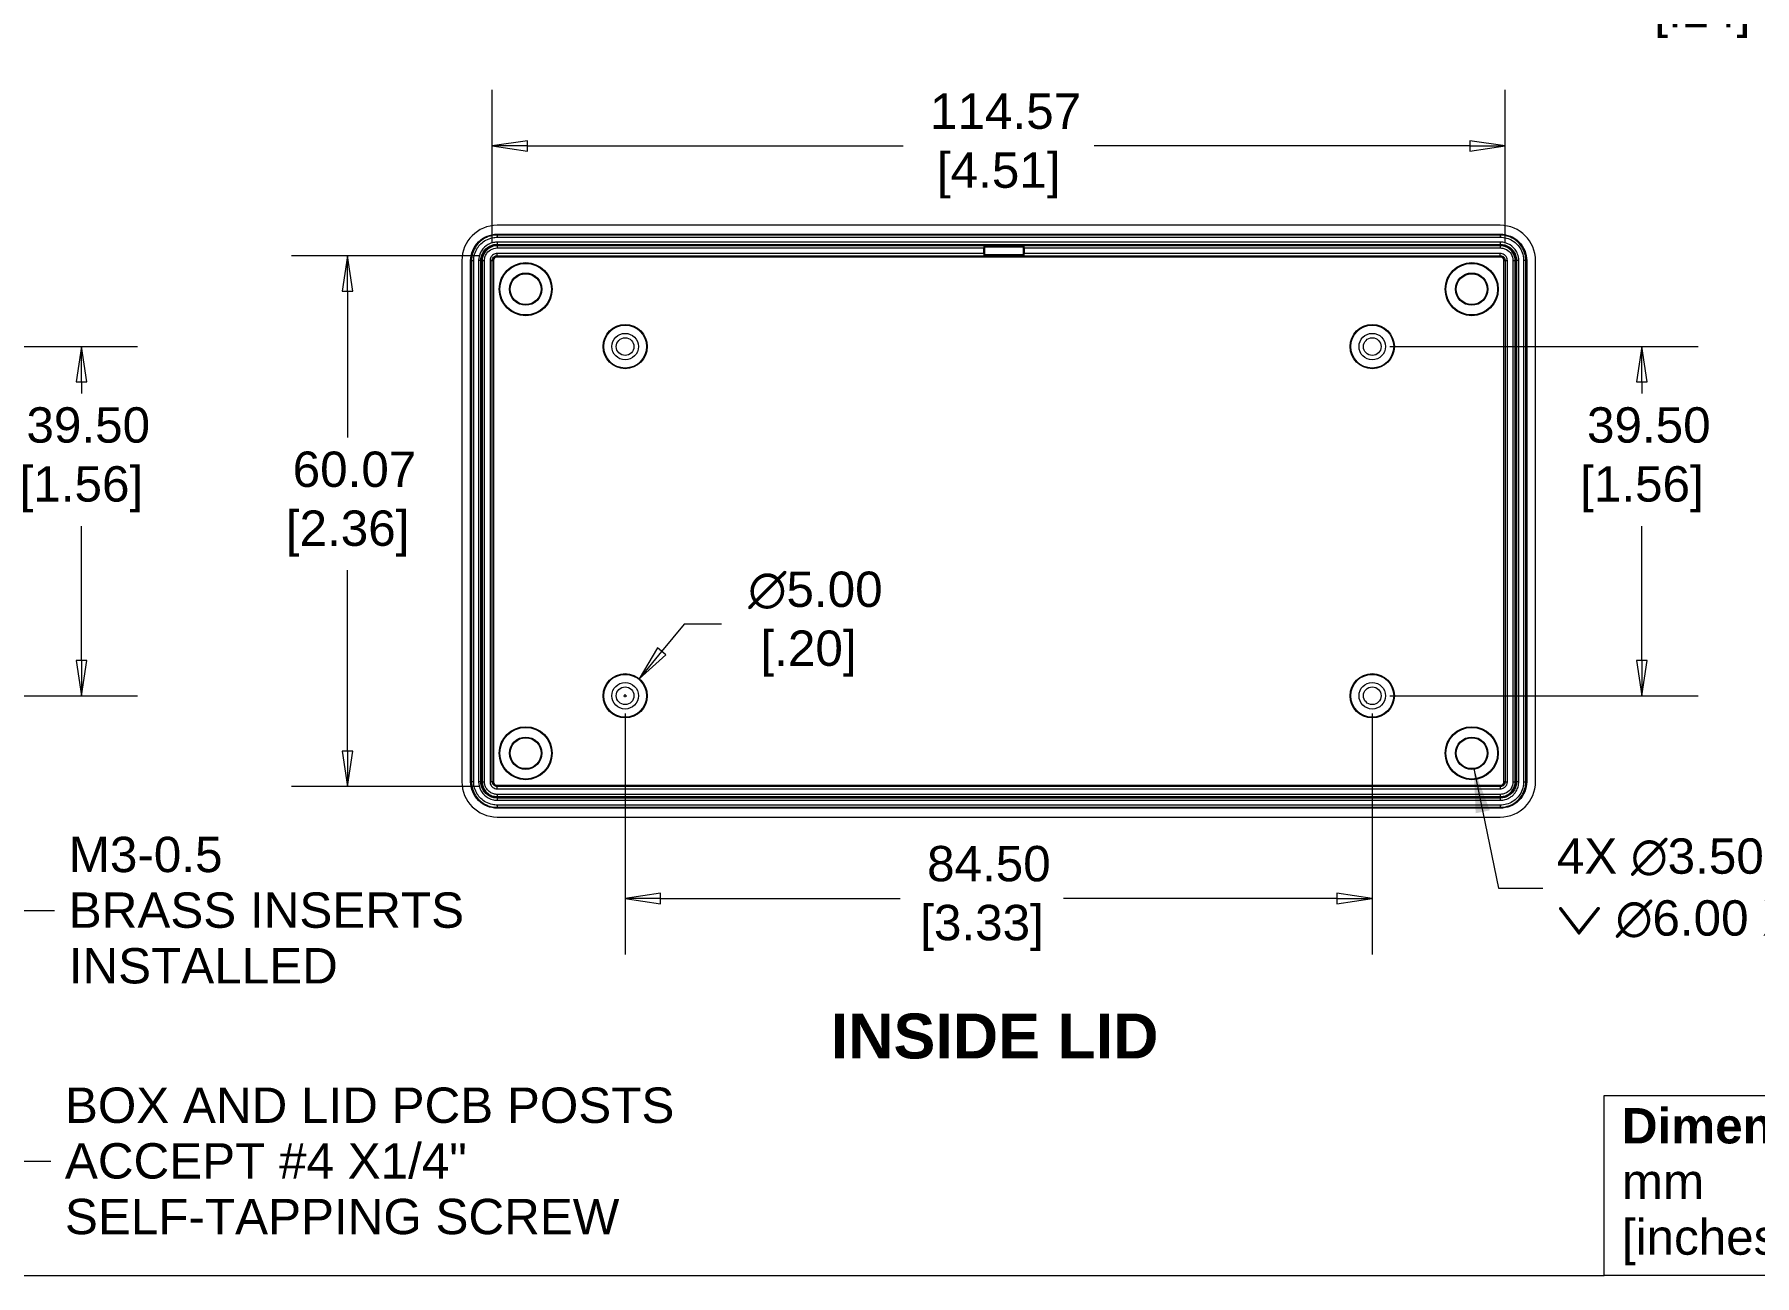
# Model space of a CAD drawing. Header units: millimetres. Extents: x 15 to 539, y 19 to 413.
# Drawn here: x 169.9 to 364.4, y 19.3 to 159.7 of the extents above; entities that cross this region are included whole.
import ezdxf

# ---------------------------------------------------------------- set-up
doc = ezdxf.new("R2010")
doc.units = ezdxf.units.MM
doc.header["$LTSCALE"] = 2
for name, color, linetype, lineweight in [('Dimension (ANSI)', 7, 'Continuous', 9), ('Sketch Geometry (ANSI)', 7, 'Continuous', 9), ('Symbol (ANSI)', 7, 'Continuous', 9), ('Visible (ANSI)', 7, 'Continuous', 9), ('Visible Narrow (ANSI)', 7, 'Continuous', 9)]:
    doc.layers.add(name, color=color, linetype=linetype, lineweight=lineweight)
doc.styles.add('Label Text (ANSI)', font='arialbd.ttf')
doc.styles.add('Note Text (ANSI)', font='arial.ttf')
doc.styles.add('Text Style20', font='arial.ttf')
doc.dimstyles.new('Default - mm (ANSI)', dxfattribs={"dimscale": 2, "dimtxt": 2, "dimasz": 2, "dimexe": 3.175, "dimexo": 1, "dimgap": 0.8, "dimtad": 0, "dimtih": 1, "dimtoh": 1, "dimrnd": 1e-08, "dimzin": 4, "dimdsep": 46, "dimtxsty": 'Note Text (ANSI)', "dimblk": 'Filled-1', "dimcen": 0.09, "dimdle": 10, "dimclrd": 256, "dimclre": 256, "dimclrt": 256, "dimadec": 1, "dimazin": 0, "dimtfac": 1.524, "dimtofl": 0, "dimtmove": 0, "dimatfit": 3, "dimfxl": 0, "dimtolj": 1, "dimtzin": 0, "dimlwd": -1, "dimlwe": -1, "dimarcsym": 0})
doc.dimstyles.new('Default - mm (ANSI)$7', dxfattribs={"dimscale": 2, "dimtxt": 2, "dimasz": 2.5, "dimexe": 3.175, "dimexo": 1, "dimgap": 0.8, "dimtad": 0, "dimtih": 1, "dimtoh": 1, "dimrnd": 1e-08, "dimzin": 4, "dimdsep": 46, "dimtxsty": 'Note Text (ANSI)', "dimblk": 'Filled-1', "dimcen": 0.09, "dimdle": 10, "dimclrd": 256, "dimclre": 256, "dimclrt": 256, "dimadec": 1, "dimazin": 0, "dimtfac": 1.524, "dimtofl": 0, "dimtmove": 0, "dimatfit": 3, "dimfxl": 0, "dimtolj": 1, "dimtzin": 0, "dimlwd": -1, "dimlwe": -1, "dimarcsym": 0})
doc.dimstyles.new('Default - mm (ANSI)-03$7', dxfattribs={"dimscale": 2, "dimtxt": 2, "dimasz": 2.5, "dimexe": 3.175, "dimexo": 1.5875, "dimgap": 0.8, "dimtad": 0, "dimtih": 1, "dimtoh": 1, "dimlfac": 0.03937, "dimrnd": 1e-08, "dimzin": 0, "dimdsep": 46, "dimtxsty": 'Note Text (ANSI)', "dimcen": 0.09, "dimdle": 10, "dimclrd": 256, "dimclre": 256, "dimclrt": 256, "dimadec": 0, "dimazin": 0, "dimtfac": 1.524, "dimtofl": 0, "dimtmove": 0, "dimatfit": 3, "dimfxl": 0, "dimtolj": 1, "dimtzin": 0, "dimlwd": -1, "dimlwe": -1, "dimarcsym": 0})

# ---------------------------------------------------------------- blocks, each defined once
blk = doc.blocks.new('Title Blocks HAMMOND')
at = {"layer": 'Sketch Geometry (ANSI)'}
for p, q in [((173.942, 9.64), (173.942, 19.837)), ((173.942, 19.837), (193.212, 19.837)), ((9.353, 9.64), (173.942, 9.64)), ((193.212, 9.64), (173.942, 9.64))]:
    blk.add_line(p, q, dxfattribs=at)
at = {"layer": 'Symbol (ANSI)', "insert": (174.947, 14.667), "char_height": 2, "width": 30.72329, "attachment_point": 4, "line_spacing_factor": 0.944221, "style": 'Note Text (ANSI)'}
blk.add_mtext('\\fArial|b1|i0;\\H2.0000;Dimensions:\\fArial|b0|i0;\\H2.0000;\\Pmm\\P[inches]', dxfattribs=at)
at = {"layer": 'Symbol (ANSI)', "style": 'Text Style20'}
blk.add_attdef('<TITLE>_001', (226.806, 16.317), '', height=5, dxfattribs=at)
blk = doc.blocks.new('Filled-1')
at = {"color": 0}
for p, q in [((0, 0), (-1, 0.15)), ((-1, 0.15), (-1, -0.15)), ((-1, 0), (0, 0)), ((-1, -0.15), (0, 0))]:
    blk.add_line(p, q, dxfattribs=at)
at = {"color": 0, "flags": 128}
blk.add_lwpolyline([(-1, -0.15), (0, 0), (-1, 0.15), (-1, -0.15)], dxfattribs=at)
at = {"color": 0}
blk.add_solid([(-1, -0.15), (0, 0), (-1, 0.15), (-1, -0.15)], dxfattribs=at)
blk = doc.blocks.new('*D21')
at = {"layer": 'Defpoints', "color": 0, "transparency": 16777216}
for p in [(336.2, 147.11), (221.63, 134.13), (336.2, 134.13)]:
    blk.add_point(p, dxfattribs=at)
at = {"layer": 'Dimension (ANSI)', "transparency": 16777216}
for p, q in [((221.63, 136.13), (221.63, 153.46)), ((336.2, 136.13), (336.2, 153.46)), ((225.63, 147.11), (268.12, 147.11)), ((332.2, 147.11), (289.71, 147.11))]:
    blk.add_line(p, q, dxfattribs=at)
at = {"layer": 'Dimension (ANSI)', "transparency": 16777216, "xscale": 4, "yscale": 4, "zscale": 4, "rotation": 180}
blk.add_blockref('Filled-1', (221.63, 147.11), dxfattribs=at)
at = {"layer": 'Dimension (ANSI)', "transparency": 16777216, "xscale": 4, "yscale": 4, "zscale": 4}
blk.add_blockref('Filled-1', (336.2, 147.11), dxfattribs=at)
at = {"layer": 'Dimension (ANSI)', "transparency": 16777216, "insert": (278.92, 147.11), "char_height": 4, "attachment_point": 5, "style": 'Note Text (ANSI)'}
blk.add_mtext('\\A1; 114.57\\P[4.51]', dxfattribs=at)
blk = doc.blocks.new('*D22')
at = {"layer": 'Defpoints', "color": 0, "transparency": 16777216}
for p in [(222.19, 134.69), (205.28, 74.63), (222.19, 74.63)]:
    blk.add_point(p, dxfattribs=at)
at = {"layer": 'Dimension (ANSI)', "transparency": 16777216}
for p, q in [((220.19, 134.69), (198.93, 134.69)), ((205.28, 130.69), (205.28, 114.11)), ((205.28, 78.63), (205.28, 99.1)), ((220.19, 74.63), (198.93, 74.63))]:
    blk.add_line(p, q, dxfattribs=at)
at = {"layer": 'Dimension (ANSI)', "transparency": 16777216, "xscale": 4, "yscale": 4, "zscale": 4}
for p, rotation in [((205.28, 134.69), 90), ((205.28, 74.63), 270)]:
    blk.add_blockref('Filled-1', p, dxfattribs=dict(at, rotation=rotation))
at = {"layer": 'Dimension (ANSI)', "transparency": 16777216, "insert": (205.28, 106.6), "char_height": 4, "attachment_point": 5, "style": 'Note Text (ANSI)'}
blk.add_mtext('\\A1; 60.07\\P[2.36]', dxfattribs=at)
blk = doc.blocks.new('*D23')
at = {"layer": 'Defpoints', "color": 0, "transparency": 16777216}
for p in [(321.17, 124.41), (321.17, 84.91), (351.67, 84.91)]:
    blk.add_point(p, dxfattribs=at)
at = {"layer": 'Dimension (ANSI)', "transparency": 16777216}
for p, q in [((323.17, 124.41), (358.02, 124.41)), ((351.67, 120.41), (351.67, 119.11)), ((351.67, 88.91), (351.67, 104.1)), ((323.17, 84.91), (358.02, 84.91))]:
    blk.add_line(p, q, dxfattribs=at)
at = {"layer": 'Dimension (ANSI)', "transparency": 16777216, "xscale": 4, "yscale": 4, "zscale": 4}
for p, rotation in [((351.67, 124.41), 90), ((351.67, 84.91), 270)]:
    blk.add_blockref('Filled-1', p, dxfattribs=dict(at, rotation=rotation))
at = {"layer": 'Dimension (ANSI)', "transparency": 16777216, "insert": (351.67, 111.61), "char_height": 4, "attachment_point": 5, "style": 'Note Text (ANSI)'}
blk.add_mtext('\\A1; 39.50\\P[1.56]', dxfattribs=at)
blk = doc.blocks.new('*D24')
at = {"layer": 'Defpoints', "color": 0, "transparency": 16777216}
for p in [(236.67, 84.91), (321.17, 84.91), (321.17, 61.98)]:
    blk.add_point(p, dxfattribs=at)
at = {"layer": 'Dimension (ANSI)', "transparency": 16777216}
for p, q in [((236.67, 82.91), (236.67, 55.63)), ((321.17, 82.91), (321.17, 55.63)), ((240.67, 61.98), (267.79, 61.98)), ((317.17, 61.98), (286.26, 61.98))]:
    blk.add_line(p, q, dxfattribs=at)
at = {"layer": 'Dimension (ANSI)', "transparency": 16777216, "xscale": 4, "yscale": 4, "zscale": 4, "rotation": 180}
blk.add_blockref('Filled-1', (236.67, 61.98), dxfattribs=at)
at = {"layer": 'Dimension (ANSI)', "transparency": 16777216, "xscale": 4, "yscale": 4, "zscale": 4}
blk.add_blockref('Filled-1', (321.17, 61.98), dxfattribs=at)
at = {"layer": 'Dimension (ANSI)', "transparency": 16777216, "insert": (277.03, 61.98), "char_height": 4, "attachment_point": 5, "style": 'Note Text (ANSI)'}
blk.add_mtext('\\A1; 84.50\\P[3.33]', dxfattribs=at)
blk = doc.blocks.new('*D32')
at = {"layer": 'Defpoints', "color": 0, "transparency": 16777216}
for p in [(329.62, 196.55), (331.11, 193.39)]:
    blk.add_point(p, dxfattribs=at)
at = {"layer": 'Dimension (ANSI)', "transparency": 16777216}
for p, q in [((330.18, 194.97), (330.54, 194.97)), ((330.36, 194.79), (330.36, 195.15)), ((344.43, 165.28), (332.82, 189.78)), ((348.65, 165.28), (344.43, 165.28))]:
    blk.add_line(p, q, dxfattribs=at)
at = {"layer": 'Dimension (ANSI)', "transparency": 16777216, "xscale": 4, "yscale": 4, "zscale": 4, "rotation": 115.3394313025677}
blk.add_blockref('Filled-1', (331.11, 193.39), dxfattribs=at)
at = {"layer": 'Dimension (ANSI)', "transparency": 16777216, "insert": (358.5, 165.28), "char_height": 4, "attachment_point": 5, "style": 'Note Text (ANSI)'}
blk.add_mtext('\\A1; ∅3.50\\P[.14]', dxfattribs=at)
blk = doc.blocks.new('*D33')
at = {"layer": 'Defpoints', "color": 0, "transparency": 16777216}
for p in [(238.25, 86.84), (235.08, 82.98)]:
    blk.add_point(p, dxfattribs=at)
at = {"layer": 'Dimension (ANSI)', "transparency": 16777216}
for p, q in [((243.33, 93.02), (240.79, 89.93)), ((247.55, 93.02), (243.33, 93.02)), ((236.49, 84.91), (236.85, 84.91)), ((236.67, 84.73), (236.67, 85.09))]:
    blk.add_line(p, q, dxfattribs=at)
at = {"layer": 'Dimension (ANSI)', "transparency": 16777216, "xscale": 4, "yscale": 4, "zscale": 4, "rotation": 230.6128095264556}
blk.add_blockref('Filled-1', (238.25, 86.84), dxfattribs=at)
at = {"layer": 'Dimension (ANSI)', "transparency": 16777216, "insert": (257.41, 93.02), "char_height": 4, "attachment_point": 5, "style": 'Note Text (ANSI)'}
blk.add_mtext('\\A1; ∅5.00\\P[.20]', dxfattribs=at)
blk = doc.blocks.new('*D34')
at = {"layer": 'Defpoints', "color": 0, "transparency": 16777216}
for p in [(145.78, 124.41), (145.78, 84.91), (175.17, 84.91)]:
    blk.add_point(p, dxfattribs=at)
at = {"layer": 'Dimension (ANSI)', "transparency": 16777216}
for p, q in [((147.78, 124.41), (181.52, 124.41)), ((175.17, 120.41), (175.17, 119.11)), ((175.17, 88.91), (175.17, 104.1)), ((147.78, 84.91), (181.52, 84.91))]:
    blk.add_line(p, q, dxfattribs=at)
at = {"layer": 'Dimension (ANSI)', "transparency": 16777216, "xscale": 4, "yscale": 4, "zscale": 4}
for p, rotation in [((175.17, 124.41), 90), ((175.17, 84.91), 270)]:
    blk.add_blockref('Filled-1', p, dxfattribs=dict(at, rotation=rotation))
at = {"layer": 'Dimension (ANSI)', "transparency": 16777216, "insert": (175.17, 111.61), "char_height": 4, "attachment_point": 5, "style": 'Note Text (ANSI)'}
blk.add_mtext('\\A1; 39.50\\P[1.56]', dxfattribs=at)

msp = doc.modelspace()

# ---------------------------------------------------------------- linework, layer by layer
at = {"layer": 'Visible (ANSI)'}
for p, q in [((335.6417, 138.1317), (222.1928, 138.1317)), ((222.1928, 137.1317), (335.6417, 137.1317)), ((335.6417, 134.5444), (222.1929, 134.5444)), ((277.2407, 135.8203), (277.2407, 135.5705)), ((281.7907, 135.8203), (277.2407, 135.8203)), ((277.2407, 135.8203), (277.3472, 135.7138)), ((277.2407, 134.943), (277.2407, 135.5705)), ((277.2407, 134.943), (277.2407, 134.6931)), ((277.2407, 134.6931), (277.3472, 134.7996)), ((277.2407, 134.6931), (281.7907, 134.6931)), ((277.3472, 134.7996), (277.3472, 135.7138)), ((277.3472, 135.7138), (281.6843, 135.7138)), ((281.6843, 134.7996), (277.3472, 134.7996)), ((281.7907, 135.8203), (281.6843, 135.7138)), ((281.6843, 135.7138), (281.6843, 134.7996)), ((281.7907, 134.6931), (281.6843, 134.7996)), ((281.7907, 135.5705), (281.7907, 135.8203)), ((281.7907, 135.5705), (281.7907, 134.943)), ((281.7907, 134.6931), (281.7907, 134.943)), ((218.1953, 134.1342), (218.1953, 75.1853)), ((219.1953, 75.1853), (219.1953, 134.1342)), ((221.7826, 134.1342), (221.7826, 75.1853)), ((336.052, 75.1853), (336.052, 134.1342)), ((338.6393, 134.1342), (338.6393, 75.1853)), ((339.6393, 75.1853), (339.6393, 134.1342)), ((222.1929, 74.775), (335.6417, 74.775)), ((335.6417, 72.1877), (222.1928, 72.1877)), ((222.1928, 71.1877), (335.6417, 71.1877))]:
    msp.add_line(p, q, dxfattribs=at)
for centre, radius in [((225.4173, 130.9097), 3), ((225.4173, 130.9097), 2.9215), ((225.4173, 130.9097), 1.8285), ((225.4173, 130.9097), 1.75), ((332.4173, 130.9097), 3), ((332.4173, 130.9097), 2.9215), ((332.4173, 130.9097), 1.8285), ((332.4173, 130.9097), 1.75), ((236.6673, 124.4097), 2.5), ((236.6673, 124.4097), 2.4215), ((321.1673, 124.4097), 2.5), ((321.1673, 124.4097), 2.4215), ((236.6673, 124.4097), 1.5), ((236.6673, 124.4097), 1), ((321.1673, 124.4097), 1.5), ((321.1673, 124.4097), 1), ((236.6673, 84.9097), 2.5), ((236.6673, 84.9097), 2.4215), ((236.6673, 84.9097), 1.5), ((236.6673, 84.9097), 1), ((321.1673, 84.9097), 2.5), ((321.1673, 84.9097), 2.4215), ((321.1673, 84.9097), 1.5), ((321.1673, 84.9097), 1), ((225.4173, 78.4097), 3), ((225.4173, 78.4097), 2.9215), ((225.4173, 78.4097), 1.8285), ((225.4173, 78.4097), 1.75), ((332.4173, 78.4097), 3), ((332.4173, 78.4097), 2.9215), ((332.4173, 78.4097), 1.8285), ((332.4173, 78.4097), 1.75)]:
    msp.add_circle(centre, radius, dxfattribs=at)
for centre, major_axis in [((222.1977, 134.1293), (-2.8319, 2.8319)), ((335.6368, 134.1293), (2.8319, 2.8319)), ((222.1977, 75.1902), (-2.8319, -2.8319)), ((335.6368, 75.1902), (2.8319, -2.8319))]:
    msp.add_ellipse(centre, major_axis=major_axis, ratio=0.99878277, start_param=5.49839613, end_param=7.06797448, dxfattribs=at)
for points in [[(219.1953, 134.1342), (219.1953, 134.9196), (219.8445, 136.4825), (221.4074, 137.1317), (222.1928, 137.1317)], [(335.6417, 137.1317), (336.4271, 137.1317), (337.99, 136.4825), (338.6392, 134.9196), (338.6393, 134.1342)], [(222.1928, 72.1877), (221.4074, 72.1878), (219.8445, 72.837), (219.1953, 74.3999), (219.1953, 75.1853)], [(338.6393, 75.1853), (338.6392, 74.3999), (337.99, 72.837), (336.4271, 72.1878), (335.6417, 72.1877)]]:
    msp.add_open_spline(points, degree=3, dxfattribs=at)
for points in [[(222.1929, 134.5444), (222.1541, 134.5444), (222.0532, 134.5319), (221.9417, 134.4638), (221.8632, 134.3853), (221.7951, 134.2739), (221.7826, 134.1729), (221.7826, 134.1342)], [(336.052, 134.1342), (336.052, 134.1729), (336.0395, 134.2739), (335.9714, 134.3853), (335.8929, 134.4638), (335.7814, 134.5319), (335.6805, 134.5444), (335.6417, 134.5444)], [(221.7826, 75.1853), (221.7826, 75.1465), (221.7951, 75.0456), (221.8632, 74.9342), (221.9417, 74.8556), (222.0532, 74.7876), (222.1541, 74.775), (222.1929, 74.775)], [(335.6417, 74.775), (335.6805, 74.775), (335.7814, 74.7876), (335.8929, 74.8556), (335.9714, 74.9342), (336.0395, 75.0456), (336.052, 75.1465), (336.052, 75.1853)]]:
    msp.add_open_spline(points, degree=3, knots=[-7.06783146, -7.06783146, -7.06783146, -7.06783146, -6.78390489, -6.28318531, -6.28318531, -5.78246572, -5.49856304, -5.49856304, -5.49856304, -5.49856304], dxfattribs=at)
at = {"layer": 'Visible Narrow (ANSI)'}
for p, q in [((222.1928, 137.033), (222.1928, 136.7833)), ((335.6417, 137.033), (222.1928, 137.033)), ((222.1928, 136.7833), (335.6417, 136.7833)), ((222.1928, 136.2302), (222.1928, 135.9804)), ((335.6417, 136.2302), (222.1928, 136.2302)), ((335.6417, 137.1317), (335.6417, 137.033)), ((335.6417, 137.033), (335.6417, 136.7833)), ((335.6417, 136.2302), (335.6417, 135.9804)), ((222.1928, 135.9804), (335.6417, 135.9804)), ((222.1928, 135.8817), (222.1928, 135.8203)), ((335.6417, 135.8817), (222.1928, 135.8817)), ((222.1928, 135.8203), (222.1928, 135.5705)), ((277.2407, 135.8203), (222.1928, 135.8203)), ((222.1928, 135.5705), (277.2407, 135.5705)), ((277.2407, 134.943), (222.1928, 134.943)), ((222.1928, 134.6931), (277.2407, 134.6931)), ((222.1928, 134.6317), (222.1928, 134.6931)), ((335.6417, 135.8203), (281.7907, 135.8203)), ((281.7907, 135.5705), (335.6417, 135.5705)), ((335.6418, 134.943), (281.7907, 134.943)), ((281.7907, 134.6931), (335.6417, 134.6931)), ((335.6417, 135.8817), (335.6417, 135.9804)), ((335.6417, 135.8203), (335.6417, 135.5705)), ((335.6417, 134.6931), (335.6418, 134.943)), ((335.6417, 134.6317), (335.6417, 134.5444)), ((219.1953, 134.1342), (219.294, 134.1342)), ((219.294, 134.1342), (219.5438, 134.1342)), ((219.294, 134.1342), (219.294, 75.1853)), ((219.5438, 75.1853), (219.5438, 134.1342)), ((220.3466, 134.1342), (220.0968, 134.1342)), ((220.0968, 134.1342), (220.0968, 75.1853)), ((220.3466, 75.1853), (220.3466, 134.1342)), ((220.4453, 134.1342), (220.3466, 134.1342)), ((220.4453, 134.1342), (220.4453, 75.1853)), ((220.5067, 134.1342), (220.7565, 134.1342)), ((220.5067, 134.1342), (220.5067, 75.1853)), ((220.7565, 75.1853), (220.7565, 134.1342)), ((221.384, 134.1342), (221.384, 75.1853)), ((221.384, 134.1342), (221.6339, 134.1342)), ((221.6339, 75.1853), (221.6339, 134.1342)), ((221.6953, 134.1342), (221.7826, 134.1342)), ((336.1393, 134.1342), (336.2007, 134.1342)), ((336.2007, 134.1342), (336.2007, 75.1853)), ((336.4505, 75.1852), (336.4505, 134.1342)), ((337.078, 134.1342), (337.078, 75.1853)), ((337.078, 134.1342), (337.3279, 134.1342)), ((337.3279, 75.1853), (337.3279, 134.1342)), ((337.3893, 134.1342), (337.3279, 134.1342)), ((337.3893, 75.1853), (337.3893, 134.1342)), ((337.7378, 134.1342), (337.488, 134.1342)), ((337.488, 134.1342), (337.488, 75.1853)), ((337.7378, 75.1853), (337.7378, 134.1342)), ((338.2908, 134.1342), (338.2908, 75.1853)), ((338.5406, 134.1342), (338.2908, 134.1342)), ((338.5406, 75.1853), (338.5406, 134.1342)), ((219.5438, 75.1853), (219.294, 75.1853)), ((220.3466, 75.1853), (220.0968, 75.1853)), ((220.4453, 75.1853), (220.5067, 75.1853)), ((220.5067, 75.1853), (220.7565, 75.1853)), ((221.6953, 75.1853), (221.6339, 75.1853)), ((222.1928, 74.6877), (222.1929, 74.775)), ((222.1928, 74.3765), (222.1928, 74.6263)), ((335.6417, 74.6263), (222.1928, 74.6263)), ((222.1928, 74.3765), (335.6418, 74.3765)), ((335.6417, 74.6877), (335.6417, 74.6263)), ((336.1393, 75.1853), (336.052, 75.1853)), ((336.2007, 75.1853), (336.4505, 75.1852)), ((337.078, 75.1853), (337.3279, 75.1853)), ((337.3893, 75.1853), (337.488, 75.1853)), ((337.7378, 75.1853), (337.488, 75.1853)), ((338.2908, 75.1853), (338.5406, 75.1853)), ((338.6393, 75.1853), (338.5406, 75.1853)), ((335.6417, 73.749), (222.1928, 73.749)), ((222.1928, 73.749), (222.1928, 73.4991)), ((222.1928, 73.4991), (335.6417, 73.4991)), ((222.1928, 73.4377), (335.6417, 73.4377)), ((222.1928, 73.4377), (222.1928, 73.339)), ((222.1928, 73.339), (222.1928, 73.0893)), ((335.6417, 73.339), (222.1928, 73.339)), ((222.1928, 73.0893), (335.6417, 73.0893)), ((335.6417, 72.5362), (222.1928, 72.5362)), ((222.1928, 72.5362), (222.1928, 72.2864)), ((222.1928, 72.2864), (335.6417, 72.2864)), ((222.1928, 72.1877), (222.1928, 72.2864)), ((335.6417, 73.749), (335.6417, 73.4991)), ((335.6417, 73.4377), (335.6417, 73.4991)), ((335.6417, 73.339), (335.6417, 73.0893)), ((335.6417, 72.5362), (335.6417, 72.2864))]:
    msp.add_line(p, q, dxfattribs=at)
for points, knots in [([(222.1928, 137.033), (222.0041, 137.033), (221.8135, 137.0144), (221.3276, 136.9178), (221.0409, 136.812), (220.3501, 136.4249), (219.9883, 136.0793), (219.4452, 135.2056), (219.294, 134.6703), (219.294, 134.1342)], [0, 0, 0, 0, 0.051752319, 0.051752319, 0.134556029, 0.134556029, 0.267041966, 0.267041966, 0.414018552, 0.414018552, 0.414018552, 0.414018552]), ([(219.5438, 134.1342), (219.5438, 134.6241), (219.6819, 135.1133), (220.1782, 135.9118), (220.5089, 136.2276), (221.1401, 136.5812), (221.4021, 136.6779), (221.8462, 136.7663), (222.0203, 136.7833), (222.1928, 136.7833)], [-0.414018552, -0.414018552, -0.414018552, -0.414018552, -0.267041966, -0.267041966, -0.134556029, -0.134556029, -0.051752319, -0.051752319, 0, 0, 0, 0]), ([(222.1928, 136.2302), (222.0564, 136.2302), (221.9185, 136.2168), (221.5671, 136.1469), (221.3599, 136.0704), (220.8604, 135.7906), (220.5987, 135.5407), (220.2061, 134.9089), (220.0968, 134.5218), (220.0968, 134.1342)], [-0.327591252, -0.327591252, -0.327591252, -0.327591252, -0.286642346, -0.286642346, -0.221124095, -0.221124095, -0.116294895, -0.116294895, 0, 0, 0, 0]), ([(338.5406, 134.1342), (338.5406, 134.3229), (338.522, 134.5135), (338.4253, 134.9994), (338.3195, 135.2861), (337.9325, 135.9769), (337.5868, 136.3388), (336.7131, 136.8818), (336.1778, 137.033), (335.6417, 137.033)], [0, 0, 0, 0, 0.051752319, 0.051752319, 0.134556029, 0.134556029, 0.267041966, 0.267041966, 0.414018552, 0.414018552, 0.414018552, 0.414018552]), ([(335.6417, 136.7833), (336.1316, 136.7833), (336.6209, 136.6451), (337.4193, 136.1488), (337.7351, 135.8181), (338.0888, 135.1869), (338.1855, 134.925), (338.2738, 134.4808), (338.2908, 134.3067), (338.2908, 134.1342)], [-0.414018552, -0.414018552, -0.414018552, -0.414018552, -0.267041966, -0.267041966, -0.134556029, -0.134556029, -0.051752319, -0.051752319, 0, 0, 0, 0]), ([(337.7378, 134.1342), (337.7378, 134.2707), (337.7243, 134.4085), (337.6545, 134.7599), (337.578, 134.9672), (337.2982, 135.4666), (337.0483, 135.7283), (336.4165, 136.1209), (336.0294, 136.2302), (335.6417, 136.2302)], [-0.327591252, -0.327591252, -0.327591252, -0.327591252, -0.286642346, -0.286642346, -0.221124095, -0.221124095, -0.116294895, -0.116294895, 0, 0, 0, 0]), ([(220.3466, 134.1342), (220.3466, 134.4757), (220.4428, 134.8167), (220.7887, 135.3732), (221.0191, 135.5933), (221.459, 135.8397), (221.6416, 135.907), (221.9512, 135.9686), (222.0726, 135.9804), (222.1928, 135.9804)], [0, 0, 0, 0, 0.116294895, 0.116294895, 0.221124095, 0.221124095, 0.286642346, 0.286642346, 0.327591252, 0.327591252, 0.327591252, 0.327591252]), ([(222.1928, 135.8203), (221.8811, 135.8203), (221.5697, 135.7325), (221.0613, 135.4167), (220.8602, 135.2061), (220.6351, 134.8042), (220.5736, 134.6374), (220.5175, 134.3548), (220.5067, 134.2439), (220.5067, 134.1342)], [-0.224491088, -0.224491088, -0.224491088, -0.224491088, -0.144796752, -0.144796752, -0.072959604, -0.072959604, -0.028061386, -0.028061386, 0, 0, 0, 0]), ([(220.7565, 134.1342), (220.7565, 134.2277), (220.7657, 134.3221), (220.8136, 134.563), (220.866, 134.705), (221.0577, 135.0473), (221.2289, 135.2266), (221.6619, 135.4957), (221.9272, 135.5705), (222.1928, 135.5705)], [0, 0, 0, 0, 0.028061386, 0.028061386, 0.072959604, 0.072959604, 0.144796752, 0.144796752, 0.224491088, 0.224491088, 0.224491088, 0.224491088]), ([(222.1928, 134.943), (222.1928, 134.943), (222.1928, 134.943), (222.1928, 134.943), (222.0435, 134.943), (221.8937, 134.8982), (221.6495, 134.7488), (221.5538, 134.6478), (221.4473, 134.4544), (221.4177, 134.3747), (221.3897, 134.2397), (221.384, 134.1868), (221.384, 134.1342)], [-0.000003126, -0.000003126, -0.000003126, -0.000003126, 0, 0, 0, 0.044787064, 0.044787064, 0.085158502, 0.085158502, 0.110390651, 0.110390651, 0.126160744, 0.126160744, 0.126160744, 0.126160744]), ([(221.6339, 134.1342), (221.6339, 134.1686), (221.6377, 134.2048), (221.6452, 134.241), (221.6572, 134.2989), (221.6783, 134.3559), (221.7071, 134.4083), (221.7532, 134.492), (221.8147, 134.557), (221.8956, 134.6065), (221.9855, 134.6614), (222.0435, 134.6931), (222.1928, 134.6931)], [-0.126160744, -0.126160744, -0.126160744, -0.126160744, -0.110390651, -0.110390651, -0.110390651, -0.085158502, -0.085158502, -0.085158502, -0.044787064, -0.044787064, -0.044787064, 0, 0, 0, 0]), ([(221.6953, 134.1342), (221.6953, 134.1914), (221.7218, 134.3305), (221.8012, 134.4468), (221.8802, 134.5258), (221.9966, 134.6052), (222.1356, 134.6317), (222.1928, 134.6317)], [5.49853915, 5.49853915, 5.49853915, 5.49853915, 5.89086223, 6.28318531, 6.28318531, 6.67550839, 7.06783146, 7.06783146, 7.06783146, 7.06783146]), ([(222.1928, 134.6931), (222.1928, 134.6943), (222.1928, 134.7018), (222.1928, 134.7286), (222.1928, 134.7476), (222.1928, 134.795), (222.1928, 134.8228), (222.1928, 134.8813), (222.1928, 134.9111), (222.1928, 134.9418), (222.1928, 134.9424), (222.1928, 134.943)], [-0.0383343439, -0.0383343439, -0.0383343439, -0.0383343439, -0.0285685111, -0.0285685111, -0.0188026782, -0.0188026782, -0.0090368452, -0.0090368452, 0, 0, 0.0001782227, 0.0001782227, 0.0001782227, 0.0001782227]), ([(335.6417, 135.9804), (335.9832, 135.9804), (336.3242, 135.8842), (336.8807, 135.5383), (337.1008, 135.3079), (337.3472, 134.868), (337.4146, 134.6855), (337.4762, 134.3758), (337.488, 134.2544), (337.488, 134.1342)], [0, 0, 0, 0, 0.116294895, 0.116294895, 0.221124095, 0.221124095, 0.286642346, 0.286642346, 0.327591252, 0.327591252, 0.327591252, 0.327591252]), ([(337.3279, 134.1342), (337.3279, 134.4459), (337.2401, 134.7573), (336.9242, 135.2657), (336.7137, 135.4668), (336.3117, 135.6919), (336.1449, 135.7534), (335.8623, 135.8095), (335.7515, 135.8203), (335.6417, 135.8203)], [-0.224491088, -0.224491088, -0.224491088, -0.224491088, -0.144796752, -0.144796752, -0.072959604, -0.072959604, -0.028061386, -0.028061386, 0, 0, 0, 0]), ([(335.6417, 135.5705), (335.7353, 135.5705), (335.8297, 135.5613), (336.0705, 135.5134), (336.2126, 135.461), (336.5549, 135.2693), (336.7342, 135.0981), (337.0032, 134.6651), (337.078, 134.3998), (337.078, 134.1342)], [0, 0, 0, 0, 0.028061386, 0.028061386, 0.072959604, 0.072959604, 0.144796752, 0.144796752, 0.224491088, 0.224491088, 0.224491088, 0.224491088]), ([(335.6417, 134.6931), (335.69, 134.6931), (335.7417, 134.6856), (335.7918, 134.6712), (335.8491, 134.6547), (335.9046, 134.6293), (335.954, 134.5969), (335.9849, 134.5767), (336.0132, 134.5538), (336.0373, 134.5297), (336.0493, 134.5177), (336.0612, 134.5045), (336.0724, 134.4905), (336.0904, 134.4683), (336.1072, 134.4437), (336.122, 134.418), (336.1457, 134.3768), (336.1647, 134.3323), (336.1781, 134.2864), (336.193, 134.2354), (336.2007, 134.2088), (336.2007, 134.1342)], [-0.126160744, -0.126160744, -0.126160744, -0.126160744, -0.104082614, -0.104082614, -0.104082614, -0.078850465, -0.078850465, -0.078850465, -0.063080372, -0.063080372, -0.063080372, -0.055195325, -0.055195325, -0.055195325, -0.042579251, -0.042579251, -0.042579251, -0.022393532, -0.022393532, -0.022393532, 0, 0, 0, 0]), ([(335.6417, 134.6317), (335.6989, 134.6317), (335.838, 134.6052), (335.9543, 134.5258), (336.0334, 134.4468), (336.1128, 134.3305), (336.1393, 134.1914), (336.1393, 134.1342)], [5.49853915, 5.49853915, 5.49853915, 5.49853915, 5.89086223, 6.28318531, 6.28318531, 6.67550839, 7.06783146, 7.06783146, 7.06783146, 7.06783146]), ([(336.4505, 134.1342), (336.4505, 134.1342), (336.4505, 134.1342), (336.4505, 134.1342), (336.4505, 134.2089), (336.4391, 134.284), (336.3989, 134.4216), (336.3723, 134.4839), (336.3174, 134.5793), (336.2934, 134.6146), (336.2502, 134.6681), (336.2325, 134.6878), (336.1767, 134.7436), (336.1353, 134.7769), (336.0199, 134.8525), (335.9423, 134.8878), (335.7897, 134.9318), (335.7154, 134.943), (335.6418, 134.943)], [-0.000003126, -0.000003126, -0.000003126, -0.000003126, 0, 0, 0, 0.022393532, 0.022393532, 0.042579251, 0.042579251, 0.055195325, 0.055195325, 0.063080372, 0.063080372, 0.078850465, 0.078850465, 0.104082614, 0.104082614, 0.126160744, 0.126160744, 0.126160744, 0.126160744]), ([(336.2007, 134.1342), (336.2018, 134.1342), (336.2093, 134.1342), (336.2361, 134.1342), (336.2552, 134.1342), (336.3025, 134.1342), (336.3303, 134.1342), (336.3888, 134.1342), (336.4186, 134.1342), (336.4494, 134.1342), (336.45, 134.1342), (336.4505, 134.1342)], [-0.0383344427, -0.0383344427, -0.0383344427, -0.0383344427, -0.0285685814, -0.0285685814, -0.0188027199, -0.0188027199, -0.0090368584, -0.0090368584, 0, 0, 0.0001782228, 0.0001782228, 0.0001782228, 0.0001782228]), ([(219.294, 75.1853), (219.294, 74.6492), (219.4452, 74.1139), (219.9883, 73.2402), (220.3501, 72.8945), (221.0409, 72.5075), (221.3276, 72.4017), (221.8135, 72.305), (222.0041, 72.2864), (222.1928, 72.2864)], [0, 0, 0, 0, 0.146976586, 0.146976586, 0.279462523, 0.279462523, 0.362266233, 0.362266233, 0.414018552, 0.414018552, 0.414018552, 0.414018552]), ([(222.1928, 72.5362), (222.0203, 72.5362), (221.8462, 72.5532), (221.4021, 72.6415), (221.1401, 72.7382), (220.5089, 73.0919), (220.1782, 73.4077), (219.6819, 74.2062), (219.5438, 74.6954), (219.5438, 75.1853)], [-0.414018552, -0.414018552, -0.414018552, -0.414018552, -0.362266233, -0.362266233, -0.279462523, -0.279462523, -0.146976586, -0.146976586, 0, 0, 0, 0]), ([(220.0968, 75.1853), (220.0968, 74.7976), (220.2061, 74.4106), (220.5987, 73.7788), (220.8604, 73.5288), (221.3599, 73.2491), (221.5671, 73.1726), (221.9185, 73.1027), (222.0564, 73.0893), (222.1928, 73.0893)], [-0.327591252, -0.327591252, -0.327591252, -0.327591252, -0.211296358, -0.211296358, -0.106467157, -0.106467157, -0.040948907, -0.040948907, 0, 0, 0, 0]), ([(222.1928, 73.339), (222.0726, 73.339), (221.9512, 73.3509), (221.6416, 73.4124), (221.459, 73.4798), (221.0191, 73.7262), (220.7887, 73.9463), (220.4428, 74.5028), (220.3466, 74.8438), (220.3466, 75.1853)], [0, 0, 0, 0, 0.040948907, 0.040948907, 0.106467157, 0.106467157, 0.211296358, 0.211296358, 0.327591252, 0.327591252, 0.327591252, 0.327591252]), ([(220.5067, 75.1853), (220.5067, 75.0294), (220.5284, 74.8732), (220.6098, 74.5874), (220.6651, 74.4571), (220.7813, 74.2581), (220.8321, 74.185), (220.9233, 74.0736), (220.9604, 74.0327), (221.0768, 73.916), (221.1627, 73.8453), (221.4024, 73.685), (221.5639, 73.6106), (221.8835, 73.5205), (222.0392, 73.4991), (222.1928, 73.4991)], [-0.224491088, -0.224491088, -0.224491088, -0.224491088, -0.18464392, -0.18464392, -0.148725346, -0.148725346, -0.126276237, -0.126276237, -0.112245544, -0.112245544, -0.084184158, -0.084184158, -0.03928594, -0.03928594, 0, 0, 0, 0]), ([(222.1928, 73.749), (222.0619, 73.749), (221.9292, 73.7672), (221.657, 73.844), (221.5194, 73.9073), (221.3153, 74.0438), (221.2422, 74.104), (221.143, 74.2034), (221.1114, 74.2383), (221.0337, 74.3331), (220.9904, 74.3954), (220.8915, 74.5649), (220.8444, 74.6758), (220.7751, 74.9193), (220.7565, 75.0525), (220.7565, 75.1853)], [0, 0, 0, 0, 0.03928594, 0.03928594, 0.084184158, 0.084184158, 0.112245544, 0.112245544, 0.126276237, 0.126276237, 0.148725346, 0.148725346, 0.18464392, 0.18464392, 0.224491088, 0.224491088, 0.224491088, 0.224491088]), ([(221.384, 75.1853), (221.384, 75.1853), (221.384, 75.1852), (221.384, 75.1852), (221.384, 75.0359), (221.4289, 74.8861), (221.5782, 74.642), (221.6792, 74.5462), (221.8726, 74.4397), (221.9523, 74.4101), (222.0873, 74.3822), (222.1402, 74.3765), (222.1928, 74.3765)], [-0.000003126, -0.000003126, -0.000003126, -0.000003126, 0, 0, 0, 0.044787064, 0.044787064, 0.085158502, 0.085158502, 0.110390651, 0.110390651, 0.126160744, 0.126160744, 0.126160744, 0.126160744]), ([(221.6339, 75.1853), (221.6327, 75.1853), (221.6253, 75.1853), (221.5984, 75.1853), (221.5794, 75.1853), (221.5321, 75.1853), (221.5043, 75.1853), (221.4458, 75.1853), (221.4159, 75.1853), (221.3852, 75.1853), (221.3846, 75.1853), (221.384, 75.1853)], [-0.0383344432, -0.0383344432, -0.0383344432, -0.0383344432, -0.0285685817, -0.0285685817, -0.0188027201, -0.0188027201, -0.0090368586, -0.0090368586, 0, 0, 0.0001782228, 0.0001782228, 0.0001782228, 0.0001782228]), ([(222.1928, 74.6263), (222.1584, 74.6263), (222.1222, 74.6301), (222.086, 74.6376), (222.0281, 74.6496), (221.9711, 74.6707), (221.9188, 74.6995), (221.835, 74.7457), (221.77, 74.8071), (221.7205, 74.8881), (221.6656, 74.9779), (221.6339, 75.036), (221.6339, 75.1853)], [-0.126160744, -0.126160744, -0.126160744, -0.126160744, -0.110390651, -0.110390651, -0.110390651, -0.085158502, -0.085158502, -0.085158502, -0.044787064, -0.044787064, -0.044787064, 0, 0, 0, 0]), ([(222.1928, 74.6877), (222.1356, 74.6877), (221.9966, 74.7142), (221.8802, 74.7936), (221.8012, 74.8727), (221.7218, 74.989), (221.6953, 75.1281), (221.6953, 75.1853)], [5.49853915, 5.49853915, 5.49853915, 5.49853915, 5.89086223, 6.28318531, 6.28318531, 6.67550839, 7.06783146, 7.06783146, 7.06783146, 7.06783146]), ([(337.078, 75.1853), (337.078, 74.9196), (337.0032, 74.6544), (336.7342, 74.2214), (336.5549, 74.0501), (336.2126, 73.8584), (336.0705, 73.806), (335.8297, 73.7582), (335.7353, 73.749), (335.6417, 73.749)], [0, 0, 0, 0, 0.079694336, 0.079694336, 0.151531485, 0.151531485, 0.196429702, 0.196429702, 0.224491088, 0.224491088, 0.224491088, 0.224491088]), ([(335.6417, 73.4991), (335.7515, 73.4991), (335.8623, 73.5099), (336.1449, 73.5661), (336.3117, 73.6276), (336.7137, 73.8527), (336.9242, 74.0538), (337.2401, 74.5621), (337.3279, 74.8735), (337.3279, 75.1853)], [-0.224491088, -0.224491088, -0.224491088, -0.224491088, -0.196429702, -0.196429702, -0.151531485, -0.151531485, -0.079694336, -0.079694336, 0, 0, 0, 0]), ([(336.2007, 75.1853), (336.2007, 75.1371), (336.1931, 75.0853), (336.1787, 75.0352), (336.1622, 74.978), (336.1369, 74.9224), (336.1045, 74.873), (336.0843, 74.8421), (336.0613, 74.8138), (336.0373, 74.7898), (336.0253, 74.7777), (336.012, 74.7658), (335.9981, 74.7546), (335.9758, 74.7366), (335.9513, 74.7198), (335.9255, 74.705), (335.8843, 74.6813), (335.8398, 74.6623), (335.7939, 74.6489), (335.743, 74.634), (335.7164, 74.6263), (335.6417, 74.6263)], [-0.126160744, -0.126160744, -0.126160744, -0.126160744, -0.104082614, -0.104082614, -0.104082614, -0.078850465, -0.078850465, -0.078850465, -0.063080372, -0.063080372, -0.063080372, -0.055195325, -0.055195325, -0.055195325, -0.042579251, -0.042579251, -0.042579251, -0.022393532, -0.022393532, -0.022393532, 0, 0, 0, 0]), ([(336.1393, 75.1853), (336.1393, 75.1281), (336.1128, 74.989), (336.0334, 74.8727), (335.9543, 74.7937), (335.838, 74.7142), (335.6989, 74.6877), (335.6417, 74.6877)], [5.49853915, 5.49853915, 5.49853915, 5.49853915, 5.89086223, 6.28318531, 6.28318531, 6.67550839, 7.06783146, 7.06783146, 7.06783146, 7.06783146]), ([(337.488, 75.1853), (337.488, 75.0145), (337.4642, 74.8433), (337.375, 74.5304), (337.3144, 74.3877), (337.1872, 74.17), (337.1316, 74.0899), (337.0318, 73.9681), (336.9912, 73.9232), (336.8637, 73.7955), (336.7697, 73.7181), (336.5074, 73.5427), (336.3306, 73.4612), (335.9807, 73.3624), (335.8101, 73.339), (335.6417, 73.339)], [0, 0, 0, 0, 0.058147447, 0.058147447, 0.110562048, 0.110562048, 0.143321173, 0.143321173, 0.163795626, 0.163795626, 0.204744533, 0.204744533, 0.270262783, 0.270262783, 0.327591252, 0.327591252, 0.327591252, 0.327591252]), ([(335.6417, 73.0893), (335.8328, 73.0893), (336.0265, 73.1158), (336.4237, 73.2279), (336.6244, 73.3205), (336.9222, 73.5197), (337.029, 73.6075), (337.1737, 73.7525), (337.2198, 73.8035), (337.3331, 73.9418), (337.3963, 74.0327), (337.5407, 74.28), (337.6095, 74.4419), (337.7107, 74.7972), (337.7378, 74.9915), (337.7378, 75.1853)], [-0.327591252, -0.327591252, -0.327591252, -0.327591252, -0.270262783, -0.270262783, -0.204744533, -0.204744533, -0.163795626, -0.163795626, -0.143321173, -0.143321173, -0.110562048, -0.110562048, -0.058147447, -0.058147447, 0, 0, 0, 0]), ([(338.2908, 75.1853), (338.2908, 75.0128), (338.2738, 74.8386), (338.1855, 74.3945), (338.0888, 74.1326), (337.7351, 73.5013), (337.4193, 73.1707), (336.6209, 72.6744), (336.1316, 72.5362), (335.6417, 72.5362)], [-0.414018552, -0.414018552, -0.414018552, -0.414018552, -0.362266233, -0.362266233, -0.279462523, -0.279462523, -0.146976586, -0.146976586, 0, 0, 0, 0]), ([(335.6417, 72.2864), (336.1778, 72.2864), (336.7131, 72.4376), (337.5868, 72.9807), (337.9325, 73.3426), (338.3195, 74.0334), (338.4253, 74.3201), (338.522, 74.806), (338.5406, 74.9965), (338.5406, 75.1853)], [0, 0, 0, 0, 0.146976586, 0.146976586, 0.279462523, 0.279462523, 0.362266233, 0.362266233, 0.414018552, 0.414018552, 0.414018552, 0.414018552]), ([(335.6417, 74.6263), (335.6417, 74.6252), (335.6417, 74.6177), (335.6417, 74.5909), (335.6417, 74.5718), (335.6417, 74.5245), (335.6417, 74.4967), (335.6417, 74.4382), (335.6417, 74.4084), (335.6418, 74.3777), (335.6418, 74.3771), (335.6418, 74.3765)], [-0.038334394, -0.038334394, -0.038334394, -0.038334394, -0.0285685467, -0.0285685467, -0.0188026994, -0.0188026994, -0.009036852, -0.009036852, 0, 0, 0.0001782228, 0.0001782228, 0.0001782228, 0.0001782228]), ([(335.6418, 74.3765), (335.6418, 74.3765), (335.6418, 74.3765), (335.6418, 74.3765), (335.7164, 74.3765), (335.7916, 74.388), (335.9292, 74.4281), (335.9914, 74.4547), (336.0869, 74.5096), (336.1221, 74.5336), (336.1757, 74.5768), (336.1953, 74.5945), (336.2512, 74.6503), (336.2844, 74.6917), (336.36, 74.8071), (336.3954, 74.8847), (336.4393, 75.0373), (336.4505, 75.1116), (336.4505, 75.1852)], [-0.000003126, -0.000003126, -0.000003126, -0.000003126, 0, 0, 0, 0.022393532, 0.022393532, 0.042579251, 0.042579251, 0.055195325, 0.055195325, 0.063080372, 0.063080372, 0.078850465, 0.078850465, 0.104082614, 0.104082614, 0.126160744, 0.126160744, 0.126160744, 0.126160744])]:
    msp.add_open_spline(points, degree=3, knots=knots, dxfattribs=at)
for points in [[(222.1928, 137.1317), (222.1928, 137.0988), (222.1928, 137.0659), (222.1928, 137.033)], [(222.1928, 135.8817), (221.7344, 135.8817), (220.8238, 135.5032), (220.4453, 134.5926), (220.4453, 134.1342)], [(222.1928, 135.8817), (222.1928, 135.9146), (222.1928, 135.9475), (222.1928, 135.9804)], [(222.1928, 134.6317), (222.1929, 134.6026), (222.1929, 134.5735), (222.1929, 134.5444)], [(335.6417, 135.8817), (335.6417, 135.8613), (335.6417, 135.8408), (335.6417, 135.8203)], [(337.3893, 134.1342), (337.3893, 134.5926), (337.0108, 135.5032), (336.1002, 135.8817), (335.6417, 135.8817)], [(335.6417, 134.6317), (335.6417, 134.6522), (335.6417, 134.6727), (335.6417, 134.6931)], [(220.4453, 134.1342), (220.4658, 134.1342), (220.4862, 134.1342), (220.5067, 134.1342)], [(221.6953, 134.1342), (221.6748, 134.1342), (221.6543, 134.1342), (221.6339, 134.1342)], [(336.1393, 134.1342), (336.1102, 134.1342), (336.0811, 134.1342), (336.052, 134.1342)], [(337.3893, 134.1342), (337.4222, 134.1342), (337.4551, 134.1342), (337.488, 134.1342)], [(338.6393, 134.1342), (338.6064, 134.1342), (338.5735, 134.1342), (338.5406, 134.1342)], [(219.1953, 75.1853), (219.2282, 75.1853), (219.2611, 75.1853), (219.294, 75.1853)], [(220.4453, 75.1853), (220.4124, 75.1853), (220.3795, 75.1853), (220.3466, 75.1853)], [(220.4453, 75.1853), (220.4453, 74.7269), (220.8238, 73.8163), (221.7344, 73.4378), (222.1928, 73.4377)], [(221.6953, 75.1853), (221.7244, 75.1853), (221.7535, 75.1853), (221.7826, 75.1853)], [(222.1928, 74.6877), (222.1928, 74.6673), (222.1928, 74.6468), (222.1928, 74.6263)], [(335.6417, 73.4377), (336.1002, 73.4378), (337.0108, 73.8163), (337.3893, 74.7269), (337.3893, 75.1853)], [(335.6417, 74.6877), (335.6417, 74.7168), (335.6417, 74.7459), (335.6417, 74.775)], [(336.1393, 75.1853), (336.1598, 75.1853), (336.1802, 75.1853), (336.2007, 75.1853)], [(337.3893, 75.1853), (337.3688, 75.1853), (337.3483, 75.1853), (337.3279, 75.1853)], [(222.1928, 73.4377), (222.1928, 73.4582), (222.1928, 73.4787), (222.1928, 73.4991)], [(335.6417, 73.4377), (335.6417, 73.4048), (335.6417, 73.3719), (335.6417, 73.339)], [(335.6417, 72.1877), (335.6417, 72.2206), (335.6417, 72.2535), (335.6417, 72.2864)]]:
    msp.add_open_spline(points, degree=3, dxfattribs=at)

# ---------------------------------------------------------------- block references
at = {"xscale": 2, "yscale": 2, "zscale": 2}
msp.add_blockref('Title Blocks HAMMOND', (-0.4977, 0.025), dxfattribs=at)

# ---------------------------------------------------------------- texts
at = {"layer": 'Symbol (ANSI)', "attachment_point": 4, "style": 'Note Text (ANSI)'}
for s, insert, char_height, width, line_spacing_factor in [('{M3-0.5 \\PBRASS INSERTS\\PINSTALLED}', (173.7405, 60.6279), 4, 44.728661, 0.944221), ('{4X \\fAIGDT|b0|i0;\\H4.0000;n\\fArial|b0|i0;\\H4.0000;3.50 THRU\\P\\fAIGDT|b0|i0;\\H4.0000;w\\fArial|b0|i0;\\H4.0000; \\fAIGDT|b0|i0;\\H4.0000;n\\fArial|b0|i0;\\H4.0000;6.00 X 82°}', (342.0423, 63.1398), 4.0000001, 41.290693, 1.05), ('{BOX AND LID PCB POSTS \\PACCEPT #4 X1/4"\\PSELF-TAPPING SCREW}', (173.3055, 32.2571), 4, 70.503049, 0.944221)]:
    msp.add_mtext(s, dxfattribs=dict(at, insert=insert, char_height=char_height, width=width, line_spacing_factor=line_spacing_factor))
at = {"layer": 'Symbol (ANSI)', "insert": (259.926, 43.7988), "char_height": 5.08, "attachment_point": 7, "style": 'Label Text (ANSI)'}
msp.add_mtext('INSIDE LID', dxfattribs=at)

# ---------------------------------------------------------------- dimensions: what is measured, and where the dimension line sits
at = {"layer": 'Dimension (ANSI)'}
for p1, p2, text, picture, middle in [((329.6151, 196.5536), (331.113, 193.3904), ' <>\\X[.14]', '*D32', (358.5035, 165.276)), ((235.0809, 82.9775), (238.2537, 86.8419), ' <>\\X[.20]', '*D33', (257.4074, 93.0249))]:
    dim = msp.add_diameter_dim_2p(p1=p1, p2=p2, text=text, dimstyle='Default - mm (ANSI)', override={"dimgap": 0.8, "dimdec": 2, "dimlfac": 1, "dimpost": '\\X', "dimtol": 0, "dimlim": 0, "dimtp": 0, "dimtm": 0, "dimtdec": 2}, dxfattribs=at)
    dim.commit()
    dim.dimension.update_dxf_attribs({"geometry": picture, "text_midpoint": middle, "dimtype": 163})
for base, p1, p2, angle, text, override, picture, middle in [((336.2007, 147.1058), (221.6339, 134.1342), (336.2007, 134.1342), 180, ' <>\\X[4.51]', {"dimgap": 0.8, "dimtih": 0, "dimtoh": 0, "dimdec": 2, "dimpost": '\\X', "dimtol": 0, "dimlim": 0, "dimtp": 0, "dimtm": 0, "dimtdec": 2, "dimatfit": 1}, '*D21', (278.9173, 147.1058)), ((205.2805, 74.6263), (222.1928, 134.6931), (222.1928, 74.6263), 90, ' <>\\X[2.36]', {"dimgap": 0.8, "dimdec": 2, "dimpost": '\\X', "dimtol": 0, "dimlim": 0, "dimtp": 0, "dimtm": 0, "dimtdec": 2, "dimatfit": 1}, '*D22', (205.2805, 106.6046)), ((175.1742, 84.9095), (145.7838, 124.4099), (145.7838, 84.9095), 90, ' <>\\X[1.56]', {"dimgap": 0.8, "dimdec": 2, "dimpost": '\\X', "dimtol": 0, "dimlim": 0, "dimtp": 0, "dimtm": 0, "dimtdec": 2, "dimatfit": 1}, '*D34', (175.1742, 111.6063)), ((351.6669, 84.9097), (321.1673, 124.4097), (321.1673, 84.9097), 90, ' <>\\X[1.56]', {"dimgap": 0.8, "dimdec": 2, "dimpost": '\\X', "dimtol": 0, "dimlim": 0, "dimtp": 0, "dimtm": 0, "dimtdec": 2, "dimatfit": 1}, '*D23', (351.6669, 111.6061)), ((321.1673, 61.9847), (236.6673, 84.9097), (321.1673, 84.9097), 180, ' <>\\X[3.33]', {"dimgap": 0.8, "dimtih": 0, "dimtoh": 0, "dimdec": 2, "dimpost": '\\X', "dimtol": 0, "dimlim": 0, "dimtp": 0, "dimtm": 0, "dimtdec": 2, "dimatfit": 1}, '*D24', (277.0256, 61.9847))]:
    dim = msp.add_linear_dim(base=base, p1=p1, p2=p2, angle=angle, text=text, dimstyle='Default - mm (ANSI)', override=override, dxfattribs=at)
    dim.commit()
    dim.dimension.update_dxf_attribs({"geometry": picture, "text_midpoint": middle, "dimtype": 160})

# ---------------------------------------------------------------- leaders
at = {"layer": 'Symbol (ANSI)', "annotation_type": 0, "has_hookline": 1, "hookline_direction": 0}
for points, dimstyle, text_width in [([(146.8043, 83.8102), (166.7055, 32.2571), (171.7055, 32.2571)], 'Default - mm (ANSI)$7', 68.2347), ([(158.5154, 76.3962), (167.1405, 60.6279), (172.1405, 60.6279)], 'Default - mm (ANSI)$7', 44.0136), ([(332.6564, 76.6762), (335.4423, 63.1398), (340.4423, 63.1398)], 'Default - mm (ANSI)-03$7', 40.5828)]:
    msp.add_leader(points, dimstyle=dimstyle, override={"dimtad": 0}, dxfattribs=dict(at, text_width=text_width))

doc.saveas('drawing.dxf')
